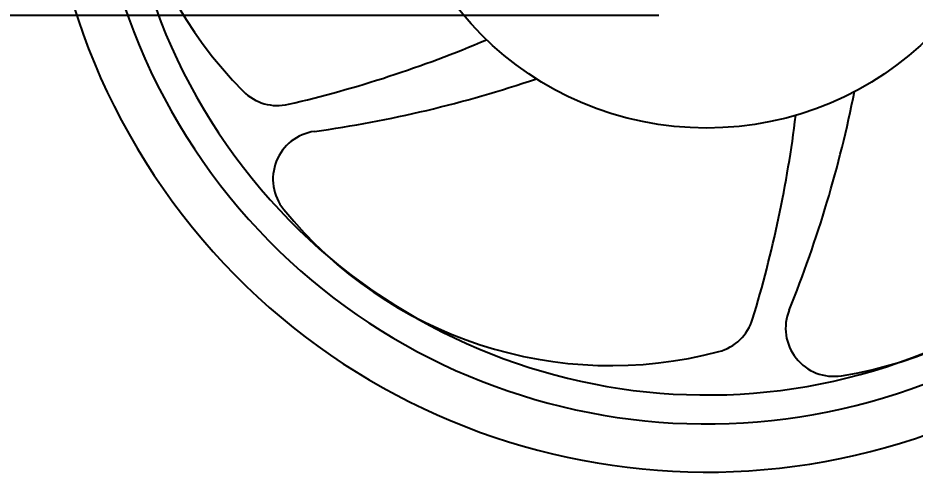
# Model space of a CAD drawing. Header units: metres. Extents: x 26.3 to 44.2, y 14.4 to 19.6.
# Drawn here: x 27.2412 to 27.5796, y 14.9557 to 15.1271 of the extents above; entities that cross this region are included whole.
import ezdxf

# ---------------------------------------------------------------- set-up
doc = ezdxf.new("R2010")
doc.units = ezdxf.units.M
doc.header["$MEASUREMENT"] = 0
doc.layers.add('Dimensions', color=7, linetype='Continuous', plot=False)
for name, color, linetype in [('Rims', 10, 'Continuous'), ('Spokes', 50, 'Continuous'), ('Tyres', 190, 'Continuous')]:
    doc.layers.add(name, color=color, linetype=linetype)
doc.styles.get("Standard").update_dxf_attribs({"font": 'arial.ttf'})
doc.dimstyles.new('Annotative', dxfattribs={"dimscale": 0, "dimtxt": 0.18, "dimasz": 0.18, "dimexe": 0.18, "dimexo": 0.0625, "dimgap": 0.09, "dimtad": 0, "dimtih": 1, "dimtoh": 1, "dimdec": 4, "dimzin": 0, "dimdsep": 46, "dimtxsty": 'Standard', "dimcen": 0.09, "dimadec": 0, "dimazin": 0, "dimtfac": 1, "dimtdec": 4, "dimtofl": 0, "dimtmove": 0, "dimatfit": 3, "dimfxl": 1, "dimtolj": 1, "dimtzin": 0, "dimarcsym": 0})

# ---------------------------------------------------------------- blocks, each defined once
blk = doc.blocks.new('*D67')
at = {"layer": 'Defpoints', "color": 0, "transparency": 16777216}
for p in [(27.49856415733831, 15.2778901658686), (27.08740472940693, 15.12795817687585), (27.49856415733831, 15.12795817687585)]:
    blk.add_point(p, dxfattribs=at)
at = {"layer": 'Dimensions', "color": 0, "lineweight": -2, "transparency": 16777216}
for p, q in [((27.48293915733831, 15.2778901658686), (27.04240472940693, 15.2778901658686)), ((27.08740472940693, 15.2328901658686), (27.08740472940693, 15.17295817687585)), ((27.48293915733831, 15.12795817687585), (27.04240472940693, 15.12795817687585)), ((27.08740472940693, 15.12795817687585), (27.08740472940693, 15.08295817687585)), ((27.08740472940693, 15.08295817687585), (27.04240472940693, 15.08295817687585))]:
    blk.add_line(p, q, dxfattribs=at)
at = {"layer": 'Dimensions', "color": 0, "transparency": 16777216}
for points in [[(27.07990472940693, 15.2328901658686), (27.09490472940693, 15.2328901658686), (27.08740472940693, 15.2778901658686)], [(27.07990472940693, 15.17295817687585), (27.09490472940693, 15.17295817687585), (27.08740472940693, 15.12795817687585)]]:
    blk.add_solid(points, dxfattribs=at)
at = {"layer": 'Dimensions', "color": 0, "transparency": 16777216, "insert": (26.92645145519138, 15.08295817687584), "char_height": 0.045, "attachment_point": 5}
blk.add_mtext('\\A1;0.1499', dxfattribs=at)

msp = doc.modelspace()

# ---------------------------------------------------------------- linework, layer by layer
at = {"layer": 'Rims'}
for centre, radius, start, end in [((27.43909758114347, 15.21141509930247), 0.1590271137, 159.0197626107917, 224.7930936222938), ((27.24044757765154, 15.53705428577802), 0.454363182, 283.0771330959613, 293.0032167570149), ((27.5269064133484, 15.14912400427879), 0.1590271137, 279.0197626107916, 344.7930936222937), ((27.29045135053395, 15.5342690349067), 0.4543631820000001, 277.9230862407417, 288.7889444342738), ((27.33914074493585, 15.1121775963282), 0.01817452728, 224.7930936222938, 283.0771330959613), ((27.11109728175611, 15.18761688125273), 0.454363182, 337.9230862407416, 348.788219374079), ((27.08368329730443, 15.14570496908716), 0.4543631820000001, 343.0771330959613, 352.9996048732061), ((27.35558766924595, 15.0662421695707), 0.01817452728, 97.92308624074167, 219.0197626107915), ((27.46502010700592, 15.15492132533526), 0.1590271137000001, 219.0197626107915, 284.7930936222938), ((27.54898859614668, 15.01001315529833), 0.01817452728, 157.9230862407417, 279.0197626107916), ((27.50098388748595, 15.01873741441041), 0.01817452728, 284.7930936222938, 343.0771330959613)]:
    msp.add_arc(centre, radius, start, end, dxfattribs=at)
at = {"layer": 'Spokes'}
msp.add_circle((27.50098388748578, 15.20550688165178), 0.12, dxfattribs=at)
at = {"layer": 'Tyres'}
for radius, start, end in [(0.2498997501, 43.16132281393833, 26.68011189539778), (0.23172522282, 43.80632544751386, 26.02310595256806), (0.2208077144671304, 44.24546749087928, 25.57576713474084)]:
    msp.add_arc((27.50098388748578, 15.20561777824604), radius, start, end, dxfattribs=at)

# ---------------------------------------------------------------- dimensions: what is measured, and where the dimension line sits
at = {"layer": 'Dimensions'}
dim = msp.add_linear_dim(base=(27.08740472940693, 15.12795817687585), p1=(27.4985641573383, 15.27789016586859), p2=(27.4985641573383, 15.12795817687585), angle=90, dimstyle='Annotative', dxfattribs=at)
dim.commit()
dim.dimension.update_dxf_attribs({"geometry": '*D67', "text_midpoint": (26.92645145519138, 15.08295817687584)})

doc.saveas('drawing.dxf')
